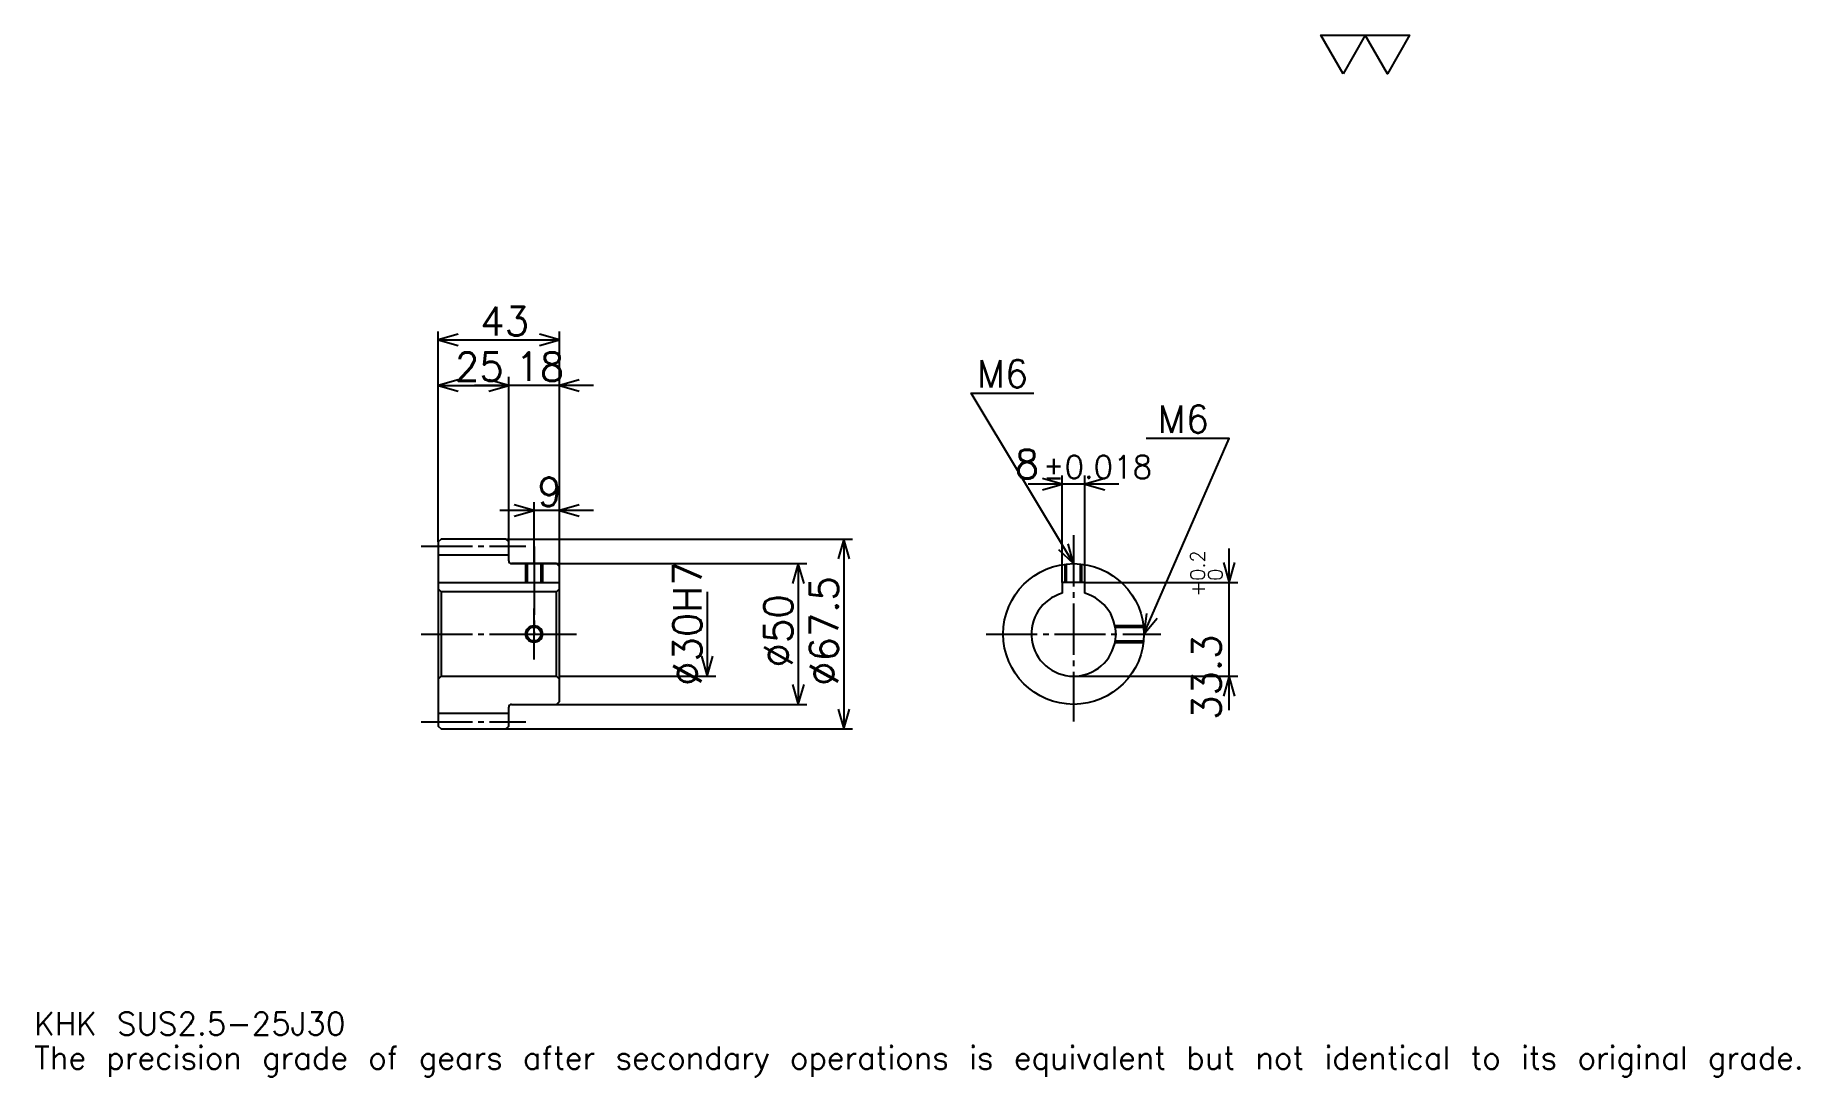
# Model space of a CAD drawing. Extents: x 21 to 647, y 7 to 378.
import ezdxf

# ---------------------------------------------------------------- set-up
doc = ezdxf.new("R2010")
doc.units = 0
doc.linetypes.add('DASHDOT', pattern=[24.260869, 18.195652, -2.021739, 2.021739, -2.021739])
doc.layers.get('0').update_dxf_attribs({"linetype": 'CONTINUOUS'})
doc.layers.add('DASHDOT', color=6, linetype='DASHDOT')
doc.styles.add('KANJI', font='TXT', dxfattribs={"bigfont": 'BIGFONT'})

msp = doc.modelspace()

# ---------------------------------------------------------------- linework, layer by layer
at = {"color": 5}
for p, q in [((163.760864, 198.521744), (163.760864, 272.315216)), ((206.760864, 198.521744), (206.760864, 272.315216)), ((163.760864, 269.282623), (206.760864, 269.282623)), ((163.760864, 253.108704), (188.760864, 253.108704)), ((218.891296, 253.108704), (176.630432, 253.108704)), ((188.760864, 198.521744), (188.760864, 256.141296)), ((385.456512, 183.071747), (385.456512, 221.108704)), ((393.456512, 183.071747), (393.456512, 221.108704)), ((405.586945, 218.076096), (373.32608, 218.076096)), ((218.891296, 208.630432), (185.630432, 208.630432)), ((197.760864, 198.521744), (197.760864, 211.663055)), ((163.760864, 197.521744), (163.760864, 198.521744)), ((187.760864, 198.521744), (206.760864, 198.521744)), ((188.760864, 197.521744), (188.760864, 198.521744)), ((197.760864, 189.771744), (197.760864, 198.521744)), ((197.760864, 189.771744), (197.760864, 198.521744)), ((206.760864, 198.521744), (310.880432, 198.521744)), ((206.760864, 188.771744), (206.760864, 198.521744)), ((307.847839, 198.521744), (307.847839, 131.021744)), ((444.782593, 137.641312), (444.782593, 195.202179)), ((189.760864, 189.771744), (206.760864, 189.771744)), ((206.760864, 189.771744), (294.706512, 189.771744)), ((291.673889, 189.771744), (291.673889, 139.771744)), ((393.456512, 183.071747), (447.815216, 183.071747)), ((259.32608, 179.771744), (259.32608, 149.771744)), ((206.760864, 149.771744), (262.358704, 149.771744)), ((389.456512, 149.771744), (447.815216, 149.771744)), ((189.760864, 139.771744), (206.760864, 139.771744)), ((206.760864, 139.771744), (294.706512, 139.771744)), ((187.760864, 131.021744), (206.760864, 131.021744)), ((206.760864, 131.021744), (310.880432, 131.021744))]:
    msp.add_line(p, q, dxfattribs=at)
at = {"color": 4}
for p, q in [((163.760864, 192.896744), (188.760864, 192.896744)), ((163.760864, 183.071747), (206.760864, 183.071747)), ((164.760864, 179.771744), (164.760864, 149.771744)), ((205.760864, 179.771744), (206.760864, 180.771744)), ((205.760864, 149.771744), (206.760864, 148.771744)), ((163.760864, 136.646744), (188.760864, 136.646744))]:
    msp.add_line(p, q, dxfattribs=at)
at = {"color": 7}
msp.add_lwpolyline([(485.217377, 363.913055), (477.332581, 377.580017), (508.871735, 377.580017), (500.986938, 363.913055), (493.102173, 377.580017), (485.217377, 363.913055)], dxfattribs=at)
at = {"color": 5}
for points in [[(170.836945, 271.304352), (163.760864, 269.282623), (170.836945, 267.260864)], [(199.684784, 267.260864), (206.760864, 269.282623), (199.684784, 271.304352)], [(170.836945, 255.130432), (163.760864, 253.108704), (170.836945, 251.086975)], [(181.684784, 251.086975), (188.760864, 253.108704), (181.684784, 255.130432)], [(181.684784, 251.086975), (188.760864, 253.108704), (181.684784, 255.130432)], [(213.836945, 255.130432), (206.760864, 253.108704), (213.836945, 251.086975)], [(389.456512, 189.771744), (353.065216, 250.42392), (375.304321, 250.42392)], [(414.456512, 164.771744), (444.782593, 234.25), (415.265198, 234.25)], [(378.380432, 216.054352), (385.456512, 218.076096), (378.380432, 220.097839)], [(400.532593, 220.097839), (393.456512, 218.076096), (400.532593, 216.054352)], [(190.684784, 206.608704), (197.760864, 208.630432), (190.684784, 210.652176)], [(213.836945, 210.652176), (206.760864, 208.630432), (213.836945, 206.608704)], [(309.869568, 191.445648), (307.847839, 198.521744), (305.82608, 191.445648)], [(384.082275, 194.799255), (389.456512, 189.771744), (387.54953, 196.879608)], [(293.695648, 182.695648), (291.673889, 189.771744), (289.652161, 182.695648)], [(442.760864, 190.147827), (444.782593, 183.071747), (446.804321, 190.147827)], [(415.434265, 172.065735), (414.456512, 164.771744), (419.140137, 170.448196)], [(257.304352, 156.847824), (259.32608, 149.771744), (261.347809, 156.847824)], [(289.652161, 146.847839), (291.673889, 139.771744), (293.695648, 146.847839)], [(446.804321, 142.695648), (444.782593, 149.771744), (442.760864, 142.695648)], [(305.82608, 138.097839), (307.847839, 131.021744), (309.869568, 138.097839)]]:
    msp.add_lwpolyline(points, dxfattribs=at)
at = {"color": 4}
for points in [[(188.760864, 190.771744), (188.760864, 197.521744), (187.760864, 198.521744), (164.760864, 198.521744), (163.760864, 197.521744), (163.760864, 148.771744)], [(189.760864, 139.771744), (205.760864, 139.771744), (206.760864, 140.771744), (206.760864, 188.771744), (205.760864, 189.771744), (189.760864, 189.771744)], [(194.760864, 189.771744), (194.760864, 183.071747)], [(195.300873, 189.771744), (195.300873, 183.071747)], [(200.220856, 189.771744), (200.220856, 183.071747)], [(200.760864, 189.771744), (200.760864, 183.071747)], [(386.456512, 183.071747), (386.456512, 189.591095)], [(386.996521, 183.071747), (386.996521, 189.650421)], [(391.916504, 183.071747), (391.916504, 189.650421)], [(392.456512, 183.071747), (392.456512, 189.591095)], [(393.456512, 179.228577), (393.456512, 183.071747), (385.456512, 183.071747), (385.456512, 179.228577)], [(163.760864, 148.771744), (164.760864, 149.771744), (205.760864, 149.771744), (205.760864, 179.771744), (164.760864, 179.771744), (163.760864, 180.771744)], [(404.153442, 167.771744), (414.275879, 167.771744)], [(404.253418, 167.23175), (414.335205, 167.23175)], [(404.153442, 161.771744), (414.275879, 161.771744)], [(404.253418, 162.311737), (414.335205, 162.311737)], [(163.760864, 148.771744), (163.760864, 132.021744), (164.760864, 131.021744), (187.760864, 131.021744), (188.760864, 132.021744), (188.760864, 138.771744)]]:
    msp.add_lwpolyline(points, dxfattribs=at)
for centre, radius in [((389.456512, 164.771744), 25), ((197.760864, 164.771744), 2.46)]:
    msp.add_circle(centre, radius, dxfattribs=at)
at = {"color": 7}
msp.add_circle((197.760864, 164.771744), 3, dxfattribs=at)
at = {"color": 4}
for centre, radius, start, end in [((189.760864, 190.771744), 1, 180, 270), ((389.456512, 164.771744), 15, 105.466010323, 74.533989677), ((189.760864, 138.771744), 1, 90, 180)]:
    msp.add_arc(centre, radius, start, end, dxfattribs=at)
at = {"layer": 'DASHDOT', "color": 7}
for p, q in [((157.695648, 196.021744), (194.82608, 196.021744)), ((389.456512, 199.880432), (389.456512, 133.706528)), ((197.760864, 189.771744), (197.760864, 164.771744)), ((157.695648, 164.771744), (212.82608, 164.771744)), ((358.391296, 164.771744), (420.521729, 164.771744)), ((157.695648, 133.521744), (194.82608, 133.521744))]:
    msp.add_line(p, q, dxfattribs=at)
for points in [[(197.760864, 195.83696), (197.760864, 177.006531)], [(197.760864, 155.706528), (197.760864, 173.83696)], [(188.695648, 164.771744), (206.82608, 164.771744)]]:
    msp.add_lwpolyline(points, dxfattribs=at)

# ---------------------------------------------------------------- texts
at = {"color": 7, "style": 'KANJI'}
for s, height, p in [('43', 10.108696, (178.690216, 270.900024)), ('25', 10.108696, (169.690216, 254.726105)), ('18', 10.108696, (191.190216, 254.726105)), ('M6', 9.704348, (355.086945, 252.445648)), ('M6', 9.704348, (419.308685, 236.271744)), ('8', 10.108696, (368.590149, 220.097839)), ('%%p0.018', 8.086957, (378.596527, 220.097839)), ('9', 10.108696, (198.97554, 210.247833)), ('KHK SUS2.5-25J30', 8.086957, (20.217392, 22.23913)), ('The precision grade of gears after secondary operations is equivalent but not identical to its original grade.', 8.086957, (20.217392, 10.108696))]:
    msp.add_text(s, height=height, dxfattribs=at).set_placement(p)
for s, height, p in [('%%c30H7', 10.108696, (257.304352, 146.32338)), ('0.2', 5.054348, (436.089111, 183.683533)), ('%%c67.5', 10.108696, (305.82608, 146.32338)), ('+', 5.054348, (436.089111, 178.022659)), ('0', 5.054348, (442.356506, 183.683533)), ('%%c50', 10.108696, (289.652161, 152.894028)), ('33.3', 10.108696, (441.749969, 134.268234))]:
    msp.add_text(s, height=height, rotation=90, dxfattribs=at).set_placement(p)

doc.saveas('drawing.dxf')
